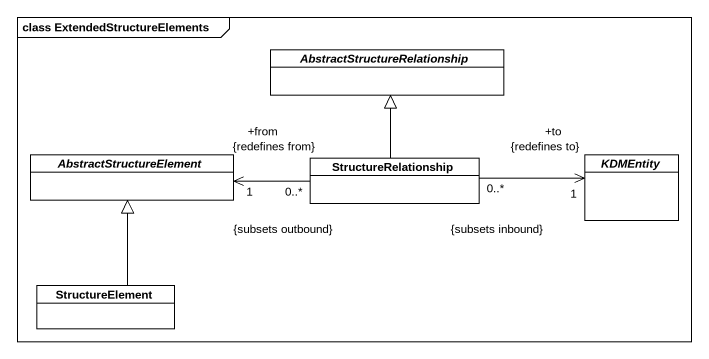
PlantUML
@startuml
mainframe class ExtendedStructureElements
hide circle
hide empty members
abstract class "AbstractStructureRelationship" as AbstractStructureRelationshi
abstract class AbstractStructureElement
class StructureRelationship
abstract class KDMEntity
class StructureElement
StructureRelationship -up-|> AbstractStructureRelationshi
StructureRelationship "0..*\n{subsets outbound}" -left-> "+from\n1\n{redefines from}" AbstractStructureElement
StructureRelationship "0..*\n{subsets inbound}" -right-> "+to\n1\n{redefines to}" KDMEntity
StructureElement -up-|> AbstractStructureElement
@enduml
